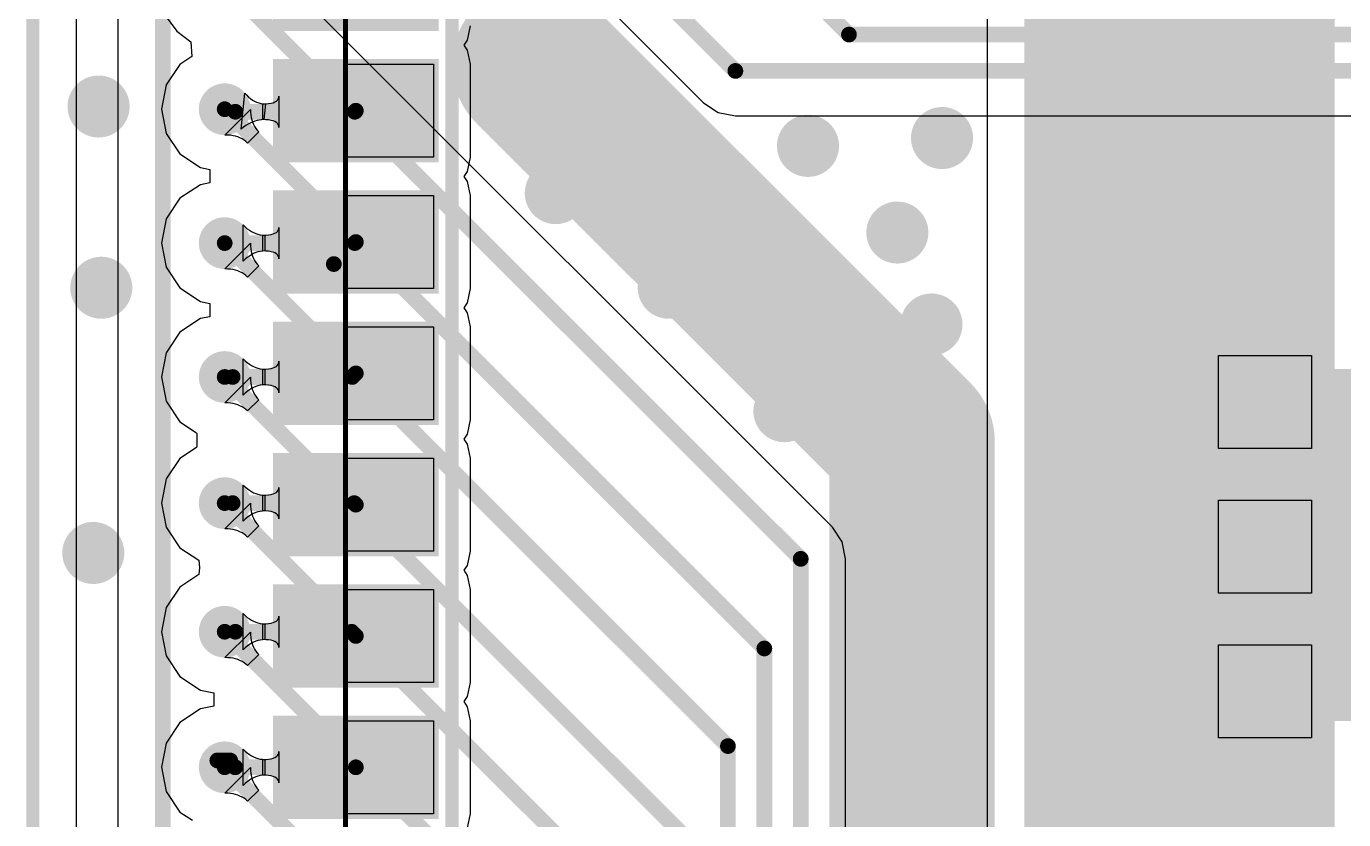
# Model space of a CAD drawing. Header units: millimetres. Extents: x -30 to 3.5, y -1.1 to 91.3.
# Drawn here: x -29.07 to -16.34, y 75.2 to 82.87 of the extents above; entities that cross this region are included whole.
import ezdxf

# ---------------------------------------------------------------- set-up
doc = ezdxf.new("R2010")
doc.units = ezdxf.units.MM
for name, color, linetype in [('BottomLayer', 5, 'Continuous'), ('BottomOverlay', 54, 'Continuous'), ('KeepOutLayer', 6, 'Continuous'), ('Mechanical15', 56, 'Continuous'), ('MultiLayer', 9, 'Continuous'), ('TopLayer', 1, 'Continuous'), ('TopPaste', 8, 'Continuous'), ('TopSolder', 216, 'Continuous'), ('ViaHoleLayer', 16, 'Continuous')]:
    doc.layers.add(name, color=color, linetype=linetype)

# ---------------------------------------------------------------- blocks, each defined once
blk = doc.blocks.new('WIFIM_SMD_ESP32_S3__WROOM_1_N8_8')
at = {"layer": 'Mechanical15'}
for p, q in [((-3.349, -0.615), (-3.349, 0.285)), ((-3.349, 0.285), (-2.449, 0.285)), ((-2.449, 0.285), (-2.449, -0.615)), ((-1.949, -0.615), (-1.949, 0.285)), ((-1.949, 0.285), (-1.049, 0.285)), ((-1.049, 0.285), (-1.049, -0.615)), ((-0.55, -0.615), (-0.55, 0.285)), ((-0.55, 0.285), (0.351, 0.285)), ((0.351, 0.285), (0.351, -0.615)), ((-3.349, -0.615), (-3.349, -0.615)), ((-2.449, -0.615), (-3.349, -0.615)), ((-1.949, -0.615), (-1.949, -0.615)), ((-1.049, -0.615), (-1.949, -0.615)), ((-0.55, -0.615), (-0.55, -0.615)), ((0.351, -0.615), (-0.55, -0.615)), ((-6.165, -9.055), (-6.165, -8.205)), ((-6.165, -8.205), (-5.265, -8.205)), ((-5.265, -8.205), (-5.265, -9.055)), ((-4.895, -9.055), (-4.895, -8.205)), ((-4.895, -8.205), (-3.995, -8.205)), ((-3.995, -8.205), (-3.995, -9.055)), ((-3.625, -9.055), (-3.625, -8.205)), ((-3.625, -8.205), (-2.725, -8.205)), ((-2.725, -8.205), (-2.725, -9.055)), ((-2.355, -9.055), (-2.355, -8.205)), ((-2.355, -8.205), (-1.455, -8.205)), ((-1.455, -8.205), (-1.455, -9.055)), ((-1.085, -9.055), (-1.085, -8.205)), ((-1.085, -8.205), (-0.185, -8.205)), ((-0.185, -8.205), (-0.185, -9.055)), ((0.185, -9.055), (0.185, -8.205)), ((0.185, -8.205), (1.085, -8.205)), ((1.085, -8.205), (1.085, -9.055)), ((-6.165, -9.055), (-6.165, -9.055)), ((-5.265, -9.055), (-6.165, -9.055)), ((-4.895, -9.055), (-4.895, -9.055)), ((-3.995, -9.055), (-4.895, -9.055)), ((-3.625, -9.055), (-3.625, -9.055)), ((-2.725, -9.055), (-3.625, -9.055)), ((-2.355, -9.055), (-2.355, -9.055)), ((-1.455, -9.055), (-2.355, -9.055)), ((-1.085, -9.055), (-1.085, -9.055)), ((-0.185, -9.055), (-1.085, -9.055)), ((0.185, -9.055), (0.185, -9.055)), ((1.085, -9.055), (0.185, -9.055))]:
    blk.add_line(p, q, dxfattribs=at)
at = {"layer": 'Mechanical15', "const_width": 0.0508}
blk.add_lwpolyline([(9, -9.055), (-9, -9.055)], dxfattribs=at)
at = {"layer": 'TopLayer'}
for points in [[(-2.45, -0.615), (-2.45, 0.285), (-3.35, -0.615), (-3.35, 0.285)], [(-1.049, -0.615), (-1.049, 0.285), (-1.949, -0.615), (-1.949, 0.285)], [(0.351, -0.615), (0.351, 0.285), (-0.549, -0.615), (-0.549, 0.285)], [(-6.165, -9.705), (-5.265, -9.705), (-6.165, -8.205), (-5.265, -8.205)], [(-4.895, -9.705), (-3.995, -9.705), (-4.895, -8.205), (-3.995, -8.205)], [(-3.625, -9.705), (-2.725, -9.705), (-3.625, -8.205), (-2.725, -8.205)], [(-2.355, -9.705), (-1.455, -9.705), (-2.355, -8.205), (-1.455, -8.205)], [(-1.085, -9.705), (-0.185, -9.705), (-1.085, -8.205), (-0.185, -8.205)], [(0.185, -9.705), (1.085, -9.705), (0.185, -8.205), (1.085, -8.205)]]:
    blk.add_solid(points, dxfattribs=at)
at = {"layer": 'TopPaste'}
for points in [[(-2.45, -0.615), (-2.45, 0.285), (-3.35, -0.615), (-3.35, 0.285)], [(-1.049, -0.615), (-1.049, 0.285), (-1.949, -0.615), (-1.949, 0.285)], [(0.351, -0.615), (0.351, 0.285), (-0.549, -0.615), (-0.549, 0.285)], [(-6.165, -9.705), (-5.265, -9.705), (-6.165, -8.205), (-5.265, -8.205)], [(-4.895, -9.705), (-3.995, -9.705), (-4.895, -8.205), (-3.995, -8.205)], [(-3.625, -9.705), (-2.725, -9.705), (-3.625, -8.205), (-2.725, -8.205)], [(-2.355, -9.705), (-1.455, -9.705), (-2.355, -8.205), (-1.455, -8.205)], [(-1.085, -9.705), (-0.185, -9.705), (-1.085, -8.205), (-0.185, -8.205)], [(0.185, -9.705), (1.085, -9.705), (0.185, -8.205), (1.085, -8.205)]]:
    blk.add_solid(points, dxfattribs=at)
at = {"layer": 'TopSolder'}
for points in [[(-2.348, -0.717), (-2.348, 0.387), (-3.451, -0.717), (-3.451, 0.387)], [(-0.948, -0.717), (-0.948, 0.387), (-2.051, -0.717), (-2.051, 0.387)], [(0.452, -0.717), (0.452, 0.387), (-0.651, -0.717), (-0.651, 0.387)], [(-7.485, -9.755), (-6.485, -9.755), (-7.485, -8.155), (-6.485, -8.155)], [(-6.215, -9.755), (-5.215, -9.755), (-6.215, -8.155), (-5.215, -8.155)], [(-4.945, -9.755), (-3.945, -9.755), (-4.945, -8.155), (-3.945, -8.155)], [(-3.675, -9.755), (-2.675, -9.755), (-3.675, -8.155), (-2.675, -8.155)], [(-2.405, -9.755), (-1.405, -9.755), (-2.405, -8.155), (-1.405, -8.155)], [(-1.135, -9.755), (-0.135, -9.755), (-1.135, -8.155), (-0.135, -8.155)], [(0.135, -9.755), (1.135, -9.755), (0.135, -8.155), (1.135, -8.155)]]:
    blk.add_solid(points, dxfattribs=at)
blk = doc.blocks.new('18650_BATTERY_B_27')
at = {"layer": 'BottomOverlay', "const_width": 0.127}
blk.add_lwpolyline([(0, -21), (-76.53, -21)], dxfattribs=at)

msp = doc.modelspace()

# ---------------------------------------------------------------- linework, layer by layer
at = {"layer": 'BottomLayer'}
for p, q in [((-28.585, 65.735), (-28.585, 87.011)), ((-28.186, 84.923), (-28.186, 66.322)), ((-19.782, 83.55), (-19.782, 29.378)), ((-21.277, 78.025), (-26.494, 83.242)), ((-27.15, 81.817), (-26.903, 82.065)), ((-26.903, 82.065), (-26.902, 82.038)), ((-26.902, 82.038), (-26.9, 82.012)), ((-26.9, 82.012), (-26.896, 81.987)), ((-26.896, 81.987), (-26.891, 81.963)), ((-26.891, 81.963), (-26.884, 81.941)), ((-26.884, 81.941), (-26.875, 81.92)), ((-26.875, 81.92), (-26.865, 81.9)), ((-26.865, 81.9), (-26.853, 81.881)), ((-27.123, 81.817), (-27.15, 81.817)), ((-27.097, 81.815), (-27.123, 81.817)), ((-27.072, 81.811), (-27.097, 81.815)), ((-27.049, 81.806), (-27.072, 81.811)), ((-27.026, 81.799), (-27.049, 81.806)), ((-27.005, 81.79), (-27.026, 81.799)), ((-26.985, 81.78), (-27.005, 81.79)), ((-26.966, 81.768), (-26.985, 81.78)), ((-26.948, 81.754), (-26.966, 81.768)), ((-26.824, 81.847), (-26.932, 81.739)), ((-26.853, 81.881), (-26.839, 81.863)), ((-26.839, 81.863), (-26.824, 81.847)), ((-26.932, 81.739), (-26.948, 81.754)), ((-27.15, 80.522), (-26.903, 80.77)), ((-26.903, 80.77), (-26.902, 80.742)), ((-26.902, 80.742), (-26.9, 80.716)), ((-26.9, 80.716), (-26.896, 80.692)), ((-26.896, 80.692), (-26.891, 80.668)), ((-26.891, 80.668), (-26.884, 80.646)), ((-26.884, 80.646), (-26.875, 80.624)), ((-26.875, 80.624), (-26.865, 80.604)), ((-27.123, 80.521), (-27.15, 80.522)), ((-27.097, 80.519), (-27.123, 80.521)), ((-27.072, 80.516), (-27.097, 80.519)), ((-27.049, 80.51), (-27.072, 80.516)), ((-27.026, 80.503), (-27.049, 80.51)), ((-27.005, 80.495), (-27.026, 80.503)), ((-26.985, 80.484), (-27.005, 80.495)), ((-26.966, 80.472), (-26.985, 80.484)), ((-26.824, 80.551), (-26.932, 80.444)), ((-26.865, 80.604), (-26.853, 80.585)), ((-26.853, 80.585), (-26.839, 80.568)), ((-26.839, 80.568), (-26.824, 80.551)), ((-26.948, 80.459), (-26.966, 80.472)), ((-26.932, 80.444), (-26.948, 80.459)), ((-27.15, 79.227), (-26.903, 79.474)), ((-26.903, 79.474), (-26.902, 79.447)), ((-26.902, 79.447), (-26.9, 79.421)), ((-26.9, 79.421), (-26.896, 79.396)), ((-26.896, 79.396), (-26.891, 79.373)), ((-26.891, 79.373), (-26.884, 79.35)), ((-26.884, 79.35), (-26.875, 79.329)), ((-27.123, 79.226), (-27.15, 79.227)), ((-27.097, 79.224), (-27.123, 79.226)), ((-27.072, 79.22), (-27.097, 79.224)), ((-27.049, 79.215), (-27.072, 79.22)), ((-27.026, 79.208), (-27.049, 79.215)), ((-26.824, 79.256), (-26.932, 79.148)), ((-26.875, 79.329), (-26.865, 79.309)), ((-26.865, 79.309), (-26.853, 79.29)), ((-26.853, 79.29), (-26.839, 79.272)), ((-26.839, 79.272), (-26.824, 79.256)), ((-27.005, 79.199), (-27.026, 79.208)), ((-26.985, 79.189), (-27.005, 79.199)), ((-26.966, 79.177), (-26.985, 79.189)), ((-26.948, 79.163), (-26.966, 79.177)), ((-26.932, 79.148), (-26.948, 79.163)), ((-27.15, 78.007), (-26.903, 78.255)), ((-26.903, 78.255), (-26.902, 78.228)), ((-26.902, 78.228), (-26.9, 78.202)), ((-26.9, 78.202), (-26.896, 78.177)), ((-26.896, 78.177), (-26.891, 78.153)), ((-26.891, 78.153), (-26.884, 78.131)), ((-26.884, 78.131), (-26.875, 78.11)), ((-26.875, 78.11), (-26.865, 78.09)), ((-26.865, 78.09), (-26.853, 78.071)), ((-26.853, 78.071), (-26.839, 78.053)), ((-27.123, 78.007), (-27.15, 78.007)), ((-27.097, 78.005), (-27.123, 78.007)), ((-27.072, 78.001), (-27.097, 78.005)), ((-27.049, 77.996), (-27.072, 78.001)), ((-27.026, 77.989), (-27.049, 77.996)), ((-27.005, 77.98), (-27.026, 77.989)), ((-26.985, 77.97), (-27.005, 77.98)), ((-26.966, 77.958), (-26.985, 77.97)), ((-26.948, 77.944), (-26.966, 77.958)), ((-26.932, 77.929), (-26.948, 77.944)), ((-26.824, 78.037), (-26.932, 77.929)), ((-26.839, 78.053), (-26.824, 78.037)), ((-21.183, 77.884), (-21.277, 78.025)), ((-21.15, 77.718), (-21.183, 77.884)), ((-21.15, 48.5), (-21.15, 77.718)), ((-27.15, 76.763), (-26.903, 77.01)), ((-26.903, 77.01), (-26.902, 76.983)), ((-26.902, 76.983), (-26.9, 76.957)), ((-26.9, 76.957), (-26.896, 76.932)), ((-26.896, 76.932), (-26.891, 76.909)), ((-26.824, 76.792), (-26.932, 76.685)), ((-26.891, 76.909), (-26.884, 76.886)), ((-26.884, 76.886), (-26.875, 76.865)), ((-26.875, 76.865), (-26.865, 76.845)), ((-26.865, 76.845), (-26.853, 76.826)), ((-26.853, 76.826), (-26.839, 76.809)), ((-26.839, 76.809), (-26.824, 76.792)), ((-27.123, 76.762), (-27.15, 76.763)), ((-27.097, 76.76), (-27.123, 76.762)), ((-27.072, 76.756), (-27.097, 76.76)), ((-27.049, 76.751), (-27.072, 76.756)), ((-27.026, 76.744), (-27.049, 76.751)), ((-27.005, 76.735), (-27.026, 76.744)), ((-26.985, 76.725), (-27.005, 76.735)), ((-26.966, 76.713), (-26.985, 76.725)), ((-26.948, 76.7), (-26.966, 76.713)), ((-26.932, 76.685), (-26.948, 76.7)), ((-27.15, 75.452), (-26.903, 75.699)), ((-26.903, 75.699), (-26.902, 75.672)), ((-26.902, 75.672), (-26.9, 75.646)), ((-26.9, 75.646), (-26.896, 75.621)), ((-26.896, 75.621), (-26.891, 75.598)), ((-26.891, 75.598), (-26.884, 75.575)), ((-26.884, 75.575), (-26.875, 75.554)), ((-26.875, 75.554), (-26.865, 75.534)), ((-26.865, 75.534), (-26.853, 75.515)), ((-27.123, 75.451), (-27.15, 75.452)), ((-27.097, 75.449), (-27.123, 75.451)), ((-27.072, 75.445), (-27.097, 75.449)), ((-27.049, 75.44), (-27.072, 75.445)), ((-27.026, 75.433), (-27.049, 75.44)), ((-27.005, 75.424), (-27.026, 75.433)), ((-26.985, 75.414), (-27.005, 75.424)), ((-26.966, 75.402), (-26.985, 75.414)), ((-26.948, 75.389), (-26.966, 75.402)), ((-26.824, 75.481), (-26.932, 75.373)), ((-26.853, 75.515), (-26.839, 75.497)), ((-26.839, 75.497), (-26.824, 75.481)), ((-26.932, 75.373), (-26.948, 75.389))]:
    msp.add_line(p, q, dxfattribs=at)
for points, const_width in [([(-17.923, 83.55), (-14.249, 87.224)], 3), ([(-27.751, 66.322), (-27.751, 84.923)], 0.152), ([(-17.923, 29.378), (-17.923, 83.55)], 3), ([(-27.153, 83.287), (-21.584, 77.718)], 0.152), ([(-24.155, 82.499), (-20.508, 78.852)], 1.6), ([(-27.153, 82.067), (-21.936, 76.851)], 0.152), ([(-27.153, 80.772), (-22.288, 75.907)], 0.152), ([(-20.508, 47.64), (-20.508, 78.852)], 1.6), ([(-27.153, 79.477), (-22.64, 74.964)], 0.152), ([(-27.153, 78.257), (-22.992, 74.097)], 0.152), ([(-21.584, 48.5), (-21.584, 77.718)], 0.152), ([(-27.153, 77.013), (-23.344, 73.204)], 0.152), ([(-21.936, 48.646), (-21.936, 76.851)], 0.152), ([(-22.288, 48.792), (-22.288, 75.907)], 0.152), ([(-27.224, 75.768), (-27.1, 75.768)], 0.152), ([(-27.153, 75.702), (-23.696, 72.245)], 0.152)]:
    msp.add_lwpolyline(points, dxfattribs=dict(at, const_width=const_width))
for points, const_width in [([(-18.673, 83.55, 1), (-17.173, 83.55, 1)], 1.5), ([(-18.673, 83.55, 1), (-17.173, 83.55, 1)], 1.5), ([(-24.555, 82.499, 1), (-23.755, 82.499, 1)], 0.8), ([(-24.305, 82.499, 1), (-24.005, 82.499, 1)], 0.3), ([(-23.366, 82.144, 1), (-23.066, 82.144, 1)], 0.3), ([(-28.522, 82.093, 1), (-28.222, 82.093, 1)], 0.3), ([(-27.278, 82.067, 1), (-27.028, 82.067, 1)], 0.25), ([(-27.191, 82.067, 1), (-27.115, 82.067, 1)], 0.076), ([(-21.664, 81.712, 1), (-21.364, 81.712, 1)], 0.3), ([(-20.368, 81.788, 1), (-20.068, 81.788, 1)], 0.3), ([(-24.102, 81.255, 1), (-23.802, 81.255, 1)], 0.3), ([(-22.985, 81.28, 1), (-22.685, 81.28, 1)], 0.3), ([(-20.8, 80.874, 1), (-20.5, 80.874, 1)], 0.3), ([(-27.278, 80.772, 1), (-27.028, 80.772, 1)], 0.25), ([(-22.07, 80.797, 1), (-21.77, 80.797, 1)], 0.3), ([(-27.191, 80.772, 1), (-27.115, 80.772, 1)], 0.076), ([(-28.496, 80.34, 1), (-28.196, 80.34, 1)], 0.3), ([(-23.01, 80.34, 1), (-22.71, 80.34, 1)], 0.3), ([(-21.689, 79.959, 1), (-21.389, 79.959, 1)], 0.3), ([(-20.47, 79.985, 1), (-20.17, 79.985, 1)], 0.3), ([(-27.278, 79.477, 1), (-27.028, 79.477, 1)], 0.25), ([(-20.908, 78.852, 1), (-20.108, 78.852, 1)], 0.8), ([(-20.908, 78.852, 1), (-20.108, 78.852, 1)], 0.8), ([(-27.191, 79.477, 1), (-27.115, 79.477, 1)], 0.076), ([(-21.892, 79.146, 1), (-21.592, 79.146, 1)], 0.3), ([(-20.8, 79.019, 1), (-20.5, 79.019, 1)], 0.3), ([(-27.278, 78.257, 1), (-27.028, 78.257, 1)], 0.25), ([(-27.191, 78.257, 1), (-27.115, 78.257, 1)], 0.076), ([(-28.573, 77.775, 1), (-28.273, 77.775, 1)], 0.3), ([(-20.658, 77.851, 1), (-20.358, 77.851, 1)], 0.3), ([(-21.622, 77.718, 1), (-21.546, 77.718, 1)], 0.076), ([(-21.622, 77.718, 1), (-21.546, 77.718, 1)], 0.076), ([(-27.278, 77.013, 1), (-27.028, 77.013, 1)], 0.25), ([(-20.622, 76.962, 1), (-20.322, 76.962, 1)], 0.3), ([(-27.191, 77.013, 1), (-27.115, 77.013, 1)], 0.076), ([(-21.974, 76.851, 1), (-21.898, 76.851, 1)], 0.076), ([(-21.974, 76.851, 1), (-21.898, 76.851, 1)], 0.076), ([(-20.597, 75.921, 1), (-20.297, 75.921, 1)], 0.3), ([(-27.278, 75.702, 1), (-27.028, 75.702, 1)], 0.25), ([(-22.326, 75.907, 1), (-22.25, 75.907, 1)], 0.076), ([(-22.326, 75.907, 1), (-22.25, 75.907, 1)], 0.076), ([(-27.262, 75.768, 1), (-27.186, 75.768, 1)], 0.076), ([(-27.191, 75.702, 1), (-27.115, 75.702, 1)], 0.076), ([(-27.138, 75.768, 1), (-27.062, 75.768, 1)], 0.076)]:
    msp.add_lwpolyline(points, format="xyb", close=True, dxfattribs=dict(at, const_width=const_width))
at = {"layer": 'KeepOutLayer', "const_width": 0.127}
msp.add_lwpolyline([(-29.007, 2.094), (-29.007, 89.216)], dxfattribs=at)
at = {"layer": 'MultiLayer'}
for points, const_width in [([(-24.305, 82.499, 1), (-24.005, 82.499, 1)], 0.3), ([(-23.366, 82.144, 1), (-23.066, 82.144, 1)], 0.3), ([(-28.522, 82.093, 1), (-28.222, 82.093, 1)], 0.3), ([(-27.278, 82.067, 1), (-27.028, 82.067, 1)], 0.25), ([(-21.664, 81.712, 1), (-21.364, 81.712, 1)], 0.3), ([(-20.368, 81.788, 1), (-20.068, 81.788, 1)], 0.3), ([(-24.102, 81.255, 1), (-23.802, 81.255, 1)], 0.3), ([(-22.985, 81.28, 1), (-22.685, 81.28, 1)], 0.3), ([(-20.8, 80.874, 1), (-20.5, 80.874, 1)], 0.3), ([(-27.278, 80.772, 1), (-27.028, 80.772, 1)], 0.25), ([(-22.07, 80.797, 1), (-21.77, 80.797, 1)], 0.3), ([(-28.496, 80.34, 1), (-28.196, 80.34, 1)], 0.3), ([(-23.01, 80.34, 1), (-22.71, 80.34, 1)], 0.3), ([(-21.689, 79.959, 1), (-21.389, 79.959, 1)], 0.3), ([(-20.47, 79.985, 1), (-20.17, 79.985, 1)], 0.3), ([(-27.278, 79.477, 1), (-27.028, 79.477, 1)], 0.25), ([(-21.892, 79.146, 1), (-21.592, 79.146, 1)], 0.3), ([(-20.8, 79.019, 1), (-20.5, 79.019, 1)], 0.3), ([(-27.278, 78.257, 1), (-27.028, 78.257, 1)], 0.25), ([(-28.573, 77.775, 1), (-28.273, 77.775, 1)], 0.3), ([(-20.658, 77.851, 1), (-20.358, 77.851, 1)], 0.3), ([(-27.278, 77.013, 1), (-27.028, 77.013, 1)], 0.25), ([(-20.622, 76.962, 1), (-20.322, 76.962, 1)], 0.3), ([(-20.597, 75.921, 1), (-20.297, 75.921, 1)], 0.3), ([(-27.278, 75.702, 1), (-27.028, 75.702, 1)], 0.25)]:
    msp.add_lwpolyline(points, format="xyb", close=True, dxfattribs=dict(at, const_width=const_width))
at = {"layer": 'TopLayer'}
for p, q in [((-28.585, 65.735), (-28.585, 87.011)), ((-24.523, 84.13), (-22.524, 82.13)), ((-27.72, 82.959), (-27.616, 82.823)), ((-27.616, 82.823), (-27.48, 82.719)), ((-24.805, 82.735), (-24.778, 82.872)), ((-27.48, 82.719), (-27.47, 82.577)), ((-24.838, 82.687), (-24.805, 82.735)), ((-24.805, 82.638), (-24.838, 82.687)), ((-27.47, 82.577), (-27.585, 82.5)), ((-24.778, 82.502), (-24.805, 82.638)), ((-27.585, 82.5), (-27.718, 82.302)), ((-24.778, 81.602), (-24.778, 82.502)), ((-27.718, 82.302), (-27.764, 82.067)), ((-26.993, 81.875), (-26.957, 82.223)), ((-26.957, 82.223), (-26.94, 82.203)), ((-26.94, 82.203), (-26.922, 82.185)), ((-26.922, 82.185), (-26.904, 82.17)), ((-26.904, 82.17), (-26.885, 82.156)), ((-26.885, 82.156), (-26.865, 82.144)), ((-26.865, 82.144), (-26.845, 82.135)), ((-26.667, 82.137), (-26.653, 82.145)), ((-26.653, 82.145), (-26.642, 82.155)), ((-26.642, 82.155), (-26.635, 82.167)), ((-26.635, 82.167), (-26.63, 82.18)), ((-26.63, 82.18), (-26.629, 82.194)), ((-26.629, 82.194), (-26.629, 81.89)), ((-27.764, 82.067), (-27.718, 81.833)), ((-26.845, 82.135), (-26.824, 82.127)), ((-26.824, 82.127), (-26.803, 82.122)), ((-26.803, 82.122), (-26.781, 82.119)), ((-26.784, 82.118), (-26.754, 82.119)), ((-26.784, 81.966), (-26.784, 82.118)), ((-26.781, 82.119), (-26.758, 82.118)), ((-26.758, 82.118), (-26.774, 81.966)), ((-26.754, 82.119), (-26.728, 82.121)), ((-26.728, 82.121), (-26.705, 82.125)), ((-26.705, 82.125), (-26.684, 82.13)), ((-26.684, 82.13), (-26.667, 82.137)), ((-22.524, 82.13), (-22.383, 82.036)), ((-22.383, 82.036), (-22.216, 82.003)), ((-26.971, 81.892), (-26.993, 81.875)), ((-26.949, 81.908), (-26.971, 81.892)), ((-26.927, 81.921), (-26.949, 81.908)), ((-26.905, 81.933), (-26.927, 81.921)), ((-26.883, 81.943), (-26.905, 81.933)), ((-26.862, 81.951), (-26.883, 81.943)), ((-26.84, 81.958), (-26.862, 81.951)), ((-26.818, 81.962), (-26.84, 81.958)), ((-26.796, 81.965), (-26.818, 81.962)), ((-26.774, 81.966), (-26.796, 81.965)), ((-26.754, 81.965), (-26.784, 81.966)), ((-26.728, 81.963), (-26.754, 81.965)), ((-26.705, 81.959), (-26.728, 81.963)), ((-26.684, 81.954), (-26.705, 81.959)), ((-26.667, 81.947), (-26.684, 81.954)), ((-26.653, 81.939), (-26.667, 81.947)), ((-26.642, 81.929), (-26.653, 81.939)), ((-26.635, 81.917), (-26.642, 81.929)), ((-26.63, 81.904), (-26.635, 81.917)), ((-26.629, 81.89), (-26.63, 81.904)), ((-22.216, 82.003), (-22.216, 82.003)), ((-22.216, 82.003), (-15.978, 82.003)), ((-27.718, 81.833), (-27.585, 81.635)), ((-27.585, 81.635), (-27.387, 81.502)), ((-24.805, 81.465), (-24.778, 81.602)), ((-27.387, 81.502), (-27.297, 81.484)), ((-27.297, 81.484), (-27.297, 81.355)), ((-24.838, 81.417), (-24.805, 81.465)), ((-24.805, 81.368), (-24.838, 81.417)), ((-27.387, 81.337), (-27.585, 81.205)), ((-27.297, 81.355), (-27.387, 81.337)), ((-24.778, 81.232), (-24.805, 81.368)), ((-27.585, 81.205), (-27.718, 81.006)), ((-24.778, 80.332), (-24.778, 81.232)), ((-27.718, 81.006), (-27.764, 80.772)), ((-26.974, 80.597), (-26.974, 80.947)), ((-26.974, 80.947), (-26.955, 80.928)), ((-26.955, 80.928), (-26.935, 80.911)), ((-26.935, 80.911), (-26.914, 80.897)), ((-26.914, 80.897), (-26.894, 80.884)), ((-26.894, 80.884), (-26.873, 80.873)), ((-26.873, 80.873), (-26.852, 80.864)), ((-26.684, 80.86), (-26.667, 80.867)), ((-26.667, 80.867), (-26.653, 80.875)), ((-26.653, 80.875), (-26.642, 80.885)), ((-26.642, 80.885), (-26.635, 80.897)), ((-26.635, 80.897), (-26.63, 80.91)), ((-26.63, 80.91), (-26.629, 80.924)), ((-26.629, 80.924), (-26.629, 80.62)), ((-27.764, 80.772), (-27.718, 80.538)), ((-26.852, 80.864), (-26.831, 80.857)), ((-26.831, 80.857), (-26.809, 80.852)), ((-26.809, 80.852), (-26.787, 80.849)), ((-26.787, 80.849), (-26.764, 80.848)), ((-26.784, 80.848), (-26.754, 80.849)), ((-26.784, 80.696), (-26.784, 80.848)), ((-26.764, 80.848), (-26.764, 80.696)), ((-26.754, 80.849), (-26.728, 80.851)), ((-26.728, 80.851), (-26.705, 80.855)), ((-26.705, 80.855), (-26.684, 80.86)), ((-26.955, 80.616), (-26.974, 80.597)), ((-26.935, 80.633), (-26.955, 80.616)), ((-26.914, 80.647), (-26.935, 80.633)), ((-26.894, 80.66), (-26.914, 80.647)), ((-26.873, 80.671), (-26.894, 80.66)), ((-26.852, 80.68), (-26.873, 80.671)), ((-26.831, 80.687), (-26.852, 80.68)), ((-26.809, 80.692), (-26.831, 80.687)), ((-26.787, 80.695), (-26.809, 80.692)), ((-26.764, 80.696), (-26.787, 80.695)), ((-26.754, 80.695), (-26.784, 80.696)), ((-26.728, 80.693), (-26.754, 80.695)), ((-26.705, 80.689), (-26.728, 80.693)), ((-26.684, 80.684), (-26.705, 80.689)), ((-26.667, 80.677), (-26.684, 80.684)), ((-26.653, 80.669), (-26.667, 80.677)), ((-26.642, 80.659), (-26.653, 80.669)), ((-26.635, 80.647), (-26.642, 80.659)), ((-26.63, 80.634), (-26.635, 80.647)), ((-26.629, 80.62), (-26.63, 80.634)), ((-27.718, 80.538), (-27.585, 80.339)), ((-27.585, 80.339), (-27.387, 80.207)), ((-24.805, 80.195), (-24.778, 80.332)), ((-27.387, 80.207), (-27.297, 80.189)), ((-27.297, 80.189), (-27.297, 80.06)), ((-24.838, 80.147), (-24.805, 80.195)), ((-24.805, 80.098), (-24.838, 80.147)), ((-27.387, 80.042), (-27.585, 79.909)), ((-27.297, 80.06), (-27.387, 80.042)), ((-24.778, 79.962), (-24.805, 80.098)), ((-27.585, 79.909), (-27.718, 79.711)), ((-24.778, 79.062), (-24.778, 79.962)), ((-27.718, 79.711), (-27.764, 79.477)), ((-26.974, 79.302), (-26.974, 79.652)), ((-26.974, 79.652), (-26.955, 79.633)), ((-26.955, 79.633), (-26.935, 79.616)), ((-26.935, 79.616), (-26.914, 79.601)), ((-26.914, 79.601), (-26.894, 79.588)), ((-26.642, 79.59), (-26.635, 79.601)), ((-26.635, 79.601), (-26.63, 79.614)), ((-26.63, 79.614), (-26.629, 79.629)), ((-26.629, 79.629), (-26.629, 79.325)), ((-27.764, 79.477), (-27.718, 79.242)), ((-26.894, 79.588), (-26.873, 79.577)), ((-26.873, 79.577), (-26.852, 79.568)), ((-26.852, 79.568), (-26.831, 79.562)), ((-26.831, 79.562), (-26.809, 79.557)), ((-26.809, 79.557), (-26.787, 79.554)), ((-26.787, 79.554), (-26.764, 79.553)), ((-26.784, 79.401), (-26.784, 79.553)), ((-26.784, 79.553), (-26.754, 79.553)), ((-26.764, 79.553), (-26.764, 79.401)), ((-26.754, 79.553), (-26.728, 79.556)), ((-26.728, 79.556), (-26.705, 79.559)), ((-26.705, 79.559), (-26.684, 79.565)), ((-26.684, 79.565), (-26.667, 79.572)), ((-26.667, 79.572), (-26.653, 79.58)), ((-26.653, 79.58), (-26.642, 79.59)), ((-26.914, 79.352), (-26.935, 79.337)), ((-26.894, 79.365), (-26.914, 79.352)), ((-26.873, 79.376), (-26.894, 79.365)), ((-26.852, 79.385), (-26.873, 79.376)), ((-26.831, 79.392), (-26.852, 79.385)), ((-26.809, 79.397), (-26.831, 79.392)), ((-26.787, 79.4), (-26.809, 79.397)), ((-26.764, 79.401), (-26.787, 79.4)), ((-26.754, 79.4), (-26.784, 79.401)), ((-26.728, 79.398), (-26.754, 79.4)), ((-26.705, 79.394), (-26.728, 79.398)), ((-26.684, 79.388), (-26.705, 79.394)), ((-26.667, 79.382), (-26.684, 79.388)), ((-26.653, 79.373), (-26.667, 79.382)), ((-26.642, 79.363), (-26.653, 79.373)), ((-26.635, 79.352), (-26.642, 79.363)), ((-26.63, 79.339), (-26.635, 79.352)), ((-26.629, 79.325), (-26.63, 79.339)), ((-27.718, 79.242), (-27.585, 79.044)), ((-26.955, 79.32), (-26.974, 79.302)), ((-26.935, 79.337), (-26.955, 79.32)), ((-27.585, 79.044), (-27.426, 78.938)), ((-24.805, 78.925), (-24.778, 79.062)), ((-27.426, 78.938), (-27.422, 78.927)), ((-27.422, 78.927), (-27.422, 78.807)), ((-24.838, 78.877), (-24.805, 78.925)), ((-24.805, 78.828), (-24.838, 78.877)), ((-24.778, 78.692), (-24.805, 78.828)), ((-27.426, 78.796), (-27.585, 78.69)), ((-27.422, 78.807), (-27.426, 78.796)), ((-27.585, 78.69), (-27.718, 78.492)), ((-24.778, 77.792), (-24.778, 78.692)), ((-27.718, 78.492), (-27.764, 78.257)), ((-26.974, 78.082), (-26.974, 78.432)), ((-26.974, 78.432), (-26.955, 78.414)), ((-26.955, 78.414), (-26.935, 78.397)), ((-26.935, 78.397), (-26.914, 78.382)), ((-26.914, 78.382), (-26.894, 78.369)), ((-26.894, 78.369), (-26.873, 78.358)), ((-26.873, 78.358), (-26.852, 78.349)), ((-26.852, 78.349), (-26.831, 78.342)), ((-26.831, 78.342), (-26.809, 78.337)), ((-26.809, 78.337), (-26.787, 78.334)), ((-26.787, 78.334), (-26.764, 78.333)), ((-26.784, 78.333), (-26.754, 78.334)), ((-26.784, 78.181), (-26.784, 78.333)), ((-26.764, 78.333), (-26.764, 78.181)), ((-26.754, 78.334), (-26.728, 78.336)), ((-26.728, 78.336), (-26.705, 78.34)), ((-26.705, 78.34), (-26.684, 78.346)), ((-26.684, 78.346), (-26.667, 78.352)), ((-26.667, 78.352), (-26.653, 78.361)), ((-26.653, 78.361), (-26.642, 78.371)), ((-26.642, 78.371), (-26.635, 78.382)), ((-26.635, 78.382), (-26.63, 78.395)), ((-26.63, 78.395), (-26.629, 78.409)), ((-26.629, 78.409), (-26.629, 78.105)), ((-27.764, 78.257), (-27.718, 78.023)), ((-26.955, 78.101), (-26.974, 78.082)), ((-26.935, 78.118), (-26.955, 78.101)), ((-26.914, 78.133), (-26.935, 78.118)), ((-26.894, 78.146), (-26.914, 78.133)), ((-26.873, 78.157), (-26.894, 78.146)), ((-26.852, 78.166), (-26.873, 78.157)), ((-26.831, 78.172), (-26.852, 78.166)), ((-26.809, 78.177), (-26.831, 78.172)), ((-26.787, 78.18), (-26.809, 78.177)), ((-26.764, 78.181), (-26.787, 78.18)), ((-26.754, 78.181), (-26.784, 78.181)), ((-26.728, 78.178), (-26.754, 78.181)), ((-26.705, 78.175), (-26.728, 78.178)), ((-26.684, 78.169), (-26.705, 78.175)), ((-26.667, 78.162), (-26.684, 78.169)), ((-26.653, 78.154), (-26.667, 78.162)), ((-26.642, 78.144), (-26.653, 78.154)), ((-26.635, 78.133), (-26.642, 78.144)), ((-26.63, 78.12), (-26.635, 78.133)), ((-26.629, 78.105), (-26.63, 78.12)), ((-27.718, 78.023), (-27.585, 77.825)), ((-27.585, 77.825), (-27.404, 77.704)), ((-27.404, 77.704), (-27.395, 77.635)), ((-24.805, 77.655), (-24.778, 77.792)), ((-27.404, 77.566), (-27.585, 77.445)), ((-27.395, 77.635), (-27.404, 77.566)), ((-24.838, 77.607), (-24.805, 77.655)), ((-24.805, 77.558), (-24.838, 77.607)), ((-24.778, 77.422), (-24.805, 77.558)), ((-27.585, 77.445), (-27.718, 77.247)), ((-24.778, 76.522), (-24.778, 77.422)), ((-27.718, 77.247), (-27.764, 77.013)), ((-26.974, 76.838), (-26.974, 77.188)), ((-26.974, 77.188), (-26.955, 77.169)), ((-26.955, 77.169), (-26.935, 77.152)), ((-26.935, 77.152), (-26.914, 77.137)), ((-26.914, 77.137), (-26.894, 77.124)), ((-26.894, 77.124), (-26.873, 77.114)), ((-26.873, 77.114), (-26.852, 77.105)), ((-26.852, 77.105), (-26.831, 77.098)), ((-26.831, 77.098), (-26.809, 77.093)), ((-26.809, 77.093), (-26.787, 77.09)), ((-26.787, 77.09), (-26.764, 77.089)), ((-26.784, 77.089), (-26.754, 77.09)), ((-26.784, 76.937), (-26.784, 77.089)), ((-26.764, 77.089), (-26.764, 76.937)), ((-26.754, 77.09), (-26.728, 77.092)), ((-26.728, 77.092), (-26.705, 77.096)), ((-26.705, 77.096), (-26.684, 77.101)), ((-26.684, 77.101), (-26.667, 77.108)), ((-26.667, 77.108), (-26.653, 77.116)), ((-26.653, 77.116), (-26.642, 77.126)), ((-26.642, 77.126), (-26.635, 77.137)), ((-26.635, 77.137), (-26.63, 77.15)), ((-26.63, 77.15), (-26.629, 77.165)), ((-26.629, 77.165), (-26.629, 76.861)), ((-27.764, 77.013), (-27.718, 76.779)), ((-26.852, 76.921), (-26.873, 76.912)), ((-26.831, 76.928), (-26.852, 76.921)), ((-26.809, 76.933), (-26.831, 76.928)), ((-26.787, 76.936), (-26.809, 76.933)), ((-26.764, 76.937), (-26.787, 76.936)), ((-26.754, 76.936), (-26.784, 76.937)), ((-26.728, 76.934), (-26.754, 76.936)), ((-26.705, 76.93), (-26.728, 76.934)), ((-26.684, 76.925), (-26.705, 76.93)), ((-26.667, 76.918), (-26.684, 76.925)), ((-26.653, 76.909), (-26.667, 76.918)), ((-26.955, 76.857), (-26.974, 76.838)), ((-26.935, 76.873), (-26.955, 76.857)), ((-26.914, 76.888), (-26.935, 76.873)), ((-26.894, 76.901), (-26.914, 76.888)), ((-26.873, 76.912), (-26.894, 76.901)), ((-26.642, 76.9), (-26.653, 76.909)), ((-26.635, 76.888), (-26.642, 76.9)), ((-26.63, 76.875), (-26.635, 76.888)), ((-26.629, 76.861), (-26.63, 76.875)), ((-27.718, 76.779), (-27.585, 76.58)), ((-27.585, 76.58), (-27.387, 76.448)), ((-27.387, 76.448), (-27.258, 76.422)), ((-27.258, 76.422), (-27.258, 76.292)), ((-24.805, 76.385), (-24.778, 76.522)), ((-27.258, 76.292), (-27.387, 76.267)), ((-24.838, 76.337), (-24.805, 76.385)), ((-24.805, 76.288), (-24.838, 76.337)), ((-24.778, 76.152), (-24.805, 76.288)), ((-27.387, 76.267), (-27.585, 76.134)), ((-27.585, 76.134), (-27.718, 75.936)), ((-24.778, 75.252), (-24.778, 76.152)), ((-27.718, 75.936), (-27.764, 75.702)), ((-26.974, 75.527), (-26.974, 75.877)), ((-26.974, 75.877), (-26.955, 75.858)), ((-26.955, 75.858), (-26.935, 75.841)), ((-26.935, 75.841), (-26.914, 75.826)), ((-26.914, 75.826), (-26.894, 75.813)), ((-26.894, 75.813), (-26.873, 75.802)), ((-26.873, 75.802), (-26.852, 75.793)), ((-26.852, 75.793), (-26.831, 75.787)), ((-26.831, 75.787), (-26.809, 75.782)), ((-26.809, 75.782), (-26.787, 75.779)), ((-26.787, 75.779), (-26.764, 75.778)), ((-26.784, 75.626), (-26.784, 75.778)), ((-26.784, 75.778), (-26.754, 75.778)), ((-26.764, 75.778), (-26.764, 75.626)), ((-26.754, 75.778), (-26.728, 75.781)), ((-26.728, 75.781), (-26.705, 75.784)), ((-26.705, 75.784), (-26.684, 75.79)), ((-26.684, 75.79), (-26.667, 75.797)), ((-26.667, 75.797), (-26.653, 75.805)), ((-26.653, 75.805), (-26.642, 75.815)), ((-26.642, 75.815), (-26.635, 75.826)), ((-26.635, 75.826), (-26.63, 75.839)), ((-26.63, 75.839), (-26.629, 75.854)), ((-26.629, 75.854), (-26.629, 75.55)), ((-27.764, 75.702), (-27.718, 75.468)), ((-26.955, 75.545), (-26.974, 75.527)), ((-26.935, 75.562), (-26.955, 75.545)), ((-26.914, 75.577), (-26.935, 75.562)), ((-26.894, 75.59), (-26.914, 75.577)), ((-26.873, 75.601), (-26.894, 75.59)), ((-26.852, 75.61), (-26.873, 75.601)), ((-26.831, 75.617), (-26.852, 75.61)), ((-26.809, 75.622), (-26.831, 75.617)), ((-26.787, 75.625), (-26.809, 75.622)), ((-26.764, 75.626), (-26.787, 75.625)), ((-26.754, 75.625), (-26.784, 75.626)), ((-26.728, 75.623), (-26.754, 75.625)), ((-26.705, 75.619), (-26.728, 75.623)), ((-26.684, 75.613), (-26.705, 75.619)), ((-26.667, 75.607), (-26.684, 75.613)), ((-26.653, 75.598), (-26.667, 75.607)), ((-26.642, 75.588), (-26.653, 75.598)), ((-26.635, 75.577), (-26.642, 75.588)), ((-26.63, 75.564), (-26.635, 75.577)), ((-26.629, 75.55), (-26.63, 75.564)), ((-27.718, 75.468), (-27.585, 75.269)), ((-27.585, 75.269), (-27.465, 75.189)), ((-24.805, 75.115), (-24.778, 75.252))]:
    msp.add_line(p, q, dxfattribs=at)
at = {"layer": 'TopLayer', "const_width": 0.152}
for points in [[(-23.216, 84.887), (-21.118, 82.789)], [(-24.486, 84.707), (-22.216, 82.437)], [(-21.118, 82.789), (-15.652, 82.789)], [(-22.216, 82.437), (-15.798, 82.437)], [(-27.05, 82.042), (-25.895, 82.042)], [(-25.895, 82.042), (-25.885, 82.052)], [(-27.153, 80.772), (-25.895, 80.772)], [(-26.098, 80.569), (-25.895, 80.772)], [(-25.895, 80.772), (-25.885, 80.782)], [(-27.076, 79.477), (-25.92, 79.477)], [(-25.92, 79.477), (-25.885, 79.512)], [(-27.076, 78.257), (-25.901, 78.257)], [(-25.901, 78.257), (-25.885, 78.242)], [(-27.05, 77.013), (-25.926, 77.013)], [(-25.926, 77.013), (-25.885, 76.972)], [(-27.051, 75.702), (-25.885, 75.702)]]:
    msp.add_lwpolyline(points, dxfattribs=at)
at = {"layer": 'TopLayer'}
for points, const_width in [([(-24.305, 82.499, 1), (-24.005, 82.499, 1)], 0.3), ([(-21.156, 82.789, 1), (-21.08, 82.789, 1)], 0.076), ([(-21.156, 82.789, 1), (-21.08, 82.789, 1)], 0.076), ([(-23.366, 82.144, 1), (-23.066, 82.144, 1)], 0.3), ([(-22.254, 82.437, 1), (-22.178, 82.437, 1)], 0.076), ([(-22.254, 82.437, 1), (-22.178, 82.437, 1)], 0.076), ([(-28.522, 82.093, 1), (-28.222, 82.093, 1)], 0.3), ([(-27.278, 82.067, 1), (-27.028, 82.067, 1)], 0.25), ([(-27.088, 82.042, 1), (-27.012, 82.042, 1)], 0.076), ([(-25.933, 82.042, 1), (-25.857, 82.042, 1)], 0.076), ([(-25.933, 82.042, 1), (-25.857, 82.042, 1)], 0.076), ([(-25.923, 82.052, 1), (-25.847, 82.052, 1)], 0.076), ([(-21.664, 81.712, 1), (-21.364, 81.712, 1)], 0.3), ([(-20.368, 81.788, 1), (-20.068, 81.788, 1)], 0.3), ([(-24.102, 81.255, 1), (-23.802, 81.255, 1)], 0.3), ([(-22.985, 81.28, 1), (-22.685, 81.28, 1)], 0.3), ([(-20.8, 80.874, 1), (-20.5, 80.874, 1)], 0.3), ([(-27.278, 80.772, 1), (-27.028, 80.772, 1)], 0.25), ([(-22.07, 80.797, 1), (-21.77, 80.797, 1)], 0.3), ([(-27.191, 80.772, 1), (-27.115, 80.772, 1)], 0.076), ([(-25.933, 80.772, 1), (-25.857, 80.772, 1)], 0.076), ([(-25.933, 80.772, 1), (-25.857, 80.772, 1)], 0.076), ([(-25.933, 80.772, 1), (-25.857, 80.772, 1)], 0.076), ([(-25.923, 80.782, 1), (-25.847, 80.782, 1)], 0.076), ([(-28.496, 80.34, 1), (-28.196, 80.34, 1)], 0.3), ([(-26.136, 80.569, 1), (-26.06, 80.569, 1)], 0.076), ([(-23.01, 80.34, 1), (-22.71, 80.34, 1)], 0.3), ([(-21.689, 79.959, 1), (-21.389, 79.959, 1)], 0.3), ([(-20.47, 79.985, 1), (-20.17, 79.985, 1)], 0.3), ([(-27.278, 79.477, 1), (-27.028, 79.477, 1)], 0.25), ([(-27.114, 79.477, 1), (-27.038, 79.477, 1)], 0.076), ([(-25.958, 79.477, 1), (-25.882, 79.477, 1)], 0.076), ([(-25.958, 79.477, 1), (-25.882, 79.477, 1)], 0.076), ([(-25.923, 79.512, 1), (-25.847, 79.512, 1)], 0.076), ([(-21.892, 79.146, 1), (-21.592, 79.146, 1)], 0.3), ([(-20.8, 79.019, 1), (-20.5, 79.019, 1)], 0.3), ([(-27.278, 78.257, 1), (-27.028, 78.257, 1)], 0.25), ([(-27.114, 78.257, 1), (-27.038, 78.257, 1)], 0.076), ([(-25.939, 78.257, 1), (-25.863, 78.257, 1)], 0.076), ([(-25.939, 78.257, 1), (-25.863, 78.257, 1)], 0.076), ([(-25.923, 78.242, 1), (-25.847, 78.242, 1)], 0.076), ([(-28.573, 77.775, 1), (-28.273, 77.775, 1)], 0.3), ([(-20.658, 77.851, 1), (-20.358, 77.851, 1)], 0.3), ([(-27.278, 77.013, 1), (-27.028, 77.013, 1)], 0.25), ([(-20.622, 76.962, 1), (-20.322, 76.962, 1)], 0.3), ([(-27.088, 77.013, 1), (-27.012, 77.013, 1)], 0.076), ([(-25.964, 77.013, 1), (-25.888, 77.013, 1)], 0.076), ([(-25.964, 77.013, 1), (-25.888, 77.013, 1)], 0.076), ([(-25.923, 76.972, 1), (-25.847, 76.972, 1)], 0.076), ([(-20.597, 75.921, 1), (-20.297, 75.921, 1)], 0.3), ([(-27.278, 75.702, 1), (-27.028, 75.702, 1)], 0.25), ([(-27.089, 75.702, 1), (-27.013, 75.702, 1)], 0.076), ([(-25.923, 75.702, 1), (-25.847, 75.702, 1)], 0.076)]:
    msp.add_lwpolyline(points, format="xyb", close=True, dxfattribs=dict(at, const_width=const_width))
msp.add_solid([(-17.831, 76.149), (-13.691, 76.149), (-17.831, 79.553), (-13.691, 79.553)], dxfattribs=at)
at = {"layer": 'ViaHoleLayer'}
for points, const_width in [([(-24.255, 82.499, 1), (-24.055, 82.499, 1)], 0.2), ([(-28.472, 82.093, 1), (-28.272, 82.093, 1)], 0.2), ([(-23.316, 82.144, 1), (-23.116, 82.144, 1)], 0.2), ([(-27.228, 82.067, 1), (-27.078, 82.067, 1)], 0.15), ([(-21.614, 81.712, 1), (-21.414, 81.712, 1)], 0.2), ([(-20.318, 81.788, 1), (-20.118, 81.788, 1)], 0.2), ([(-24.052, 81.255, 1), (-23.852, 81.255, 1)], 0.2), ([(-22.935, 81.28, 1), (-22.735, 81.28, 1)], 0.2), ([(-22.02, 80.797, 1), (-21.82, 80.797, 1)], 0.2), ([(-20.75, 80.874, 1), (-20.55, 80.874, 1)], 0.2), ([(-27.228, 80.772, 1), (-27.078, 80.772, 1)], 0.15), ([(-28.446, 80.34, 1), (-28.246, 80.34, 1)], 0.2), ([(-22.96, 80.34, 1), (-22.76, 80.34, 1)], 0.2), ([(-21.639, 79.959, 1), (-21.439, 79.959, 1)], 0.2), ([(-20.42, 79.985, 1), (-20.22, 79.985, 1)], 0.2), ([(-27.228, 79.477, 1), (-27.078, 79.477, 1)], 0.15), ([(-21.842, 79.146, 1), (-21.642, 79.146, 1)], 0.2), ([(-20.75, 79.019, 1), (-20.55, 79.019, 1)], 0.2), ([(-27.228, 78.257, 1), (-27.078, 78.257, 1)], 0.15), ([(-28.523, 77.775, 1), (-28.323, 77.775, 1)], 0.2), ([(-20.608, 77.851, 1), (-20.408, 77.851, 1)], 0.2), ([(-27.228, 77.013, 1), (-27.078, 77.013, 1)], 0.15), ([(-20.572, 76.962, 1), (-20.372, 76.962, 1)], 0.2), ([(-20.547, 75.921, 1), (-20.347, 75.921, 1)], 0.2), ([(-27.228, 75.702, 1), (-27.078, 75.702, 1)], 0.15)]:
    msp.add_lwpolyline(points, format="xyb", close=True, dxfattribs=dict(at, const_width=const_width))

# ---------------------------------------------------------------- block references
at = {"rotation": 270}
for name, p in [('18650_BATTERY_B_27', (-3.956, 7.462)), ('WIFIM_SMD_ESP32_S3__WROOM_1_N8_8', (-16.93, 76.337))]:
    msp.add_blockref(name, p, dxfattribs=at)

doc.saveas('drawing.dxf')
